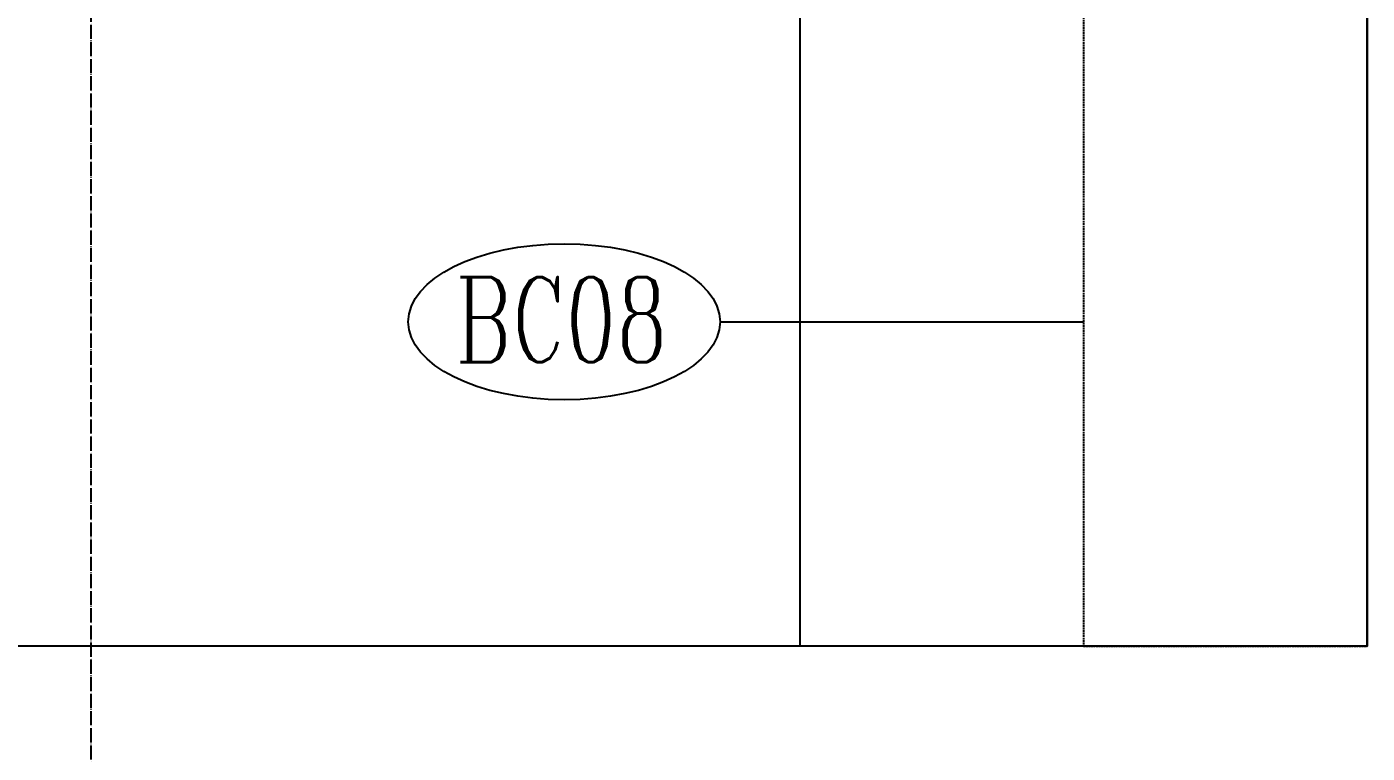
# Model space of a CAD drawing. Extents: x -12047294 to -5625356, y -1456591 to -622873.
# Drawn here: x -6027427 to -6025536, y -717574 to -716550 of the extents above; entities that cross this region are included whole.
import ezdxf

# ---------------------------------------------------------------- set-up
doc = ezdxf.new("R2010")
doc.units = 0
doc.header["$LTSCALE"] = 10
doc.header["$MEASUREMENT"] = 0
doc.linetypes.add('__DASH', pattern=[0.35, 0.25, -0.1])
doc.linetypes.add('DOTE', pattern=[2.42, 2, -0.2, 0.02, -0.2])
for name, color, linetype in [('A-WALL', 2, 'Continuous'), ('DOTE', 9, 'DOTE'), ('EQUIP', 1, 'Continuous'), ('Iteam', 4, 'Continuous')]:
    doc.layers.add(name, color=color, linetype=linetype)
doc.styles.add('SHZF-注释', font='romanc.shx', dxfattribs={"width": 0.8, "bigfont": 'shzf-hz.shx'})

msp = doc.modelspace()

# ---------------------------------------------------------------- linework, layer by layer
at = {"layer": 'A-WALL'}
for q in [(-6025536.1, -714723.4), (-6029536.1, -717423.4)]:
    msp.add_line((-6025536.1, -717423.4), q, dxfattribs=at)
at = {"layer": 'DOTE', "linetype": 'DOTE'}
msp.add_line((-6027336.1, -756448.6), (-6027336.1, -655372.8), dxfattribs=at)
at = {"layer": 'EQUIP', "linetype": '__DASH'}
msp.add_lwpolyline([(-6025536.1, -714723.4), (-6025936.2, -714723.4), (-6025936.2, -717423.4), (-6025536.1, -717423.4)], close=True, dxfattribs=at)
at = {"layer": 'EQUIP'}
msp.add_lwpolyline([(-6026336.2, -715923.4), (-6025536.1, -715923.4), (-6025536.1, -717423.4), (-6026336.2, -717423.4)], close=True, dxfattribs=at)
at = {"layer": 'Iteam'}
msp.add_line((-6026449, -716965.9), (-6025936.2, -716965.9), dxfattribs=at)
msp.add_ellipse((-6026669, -716965.9), major_axis=(220, 0), ratio=0.5, dxfattribs=at)

# ---------------------------------------------------------------- texts
at = {"layer": 'Iteam', "style": 'SHZF-注释', "width": 0.7}
msp.add_text('BC08', height=120, dxfattribs=at).set_placement((-6026822.2, -717022.8, 0))

doc.saveas('drawing.dxf')
